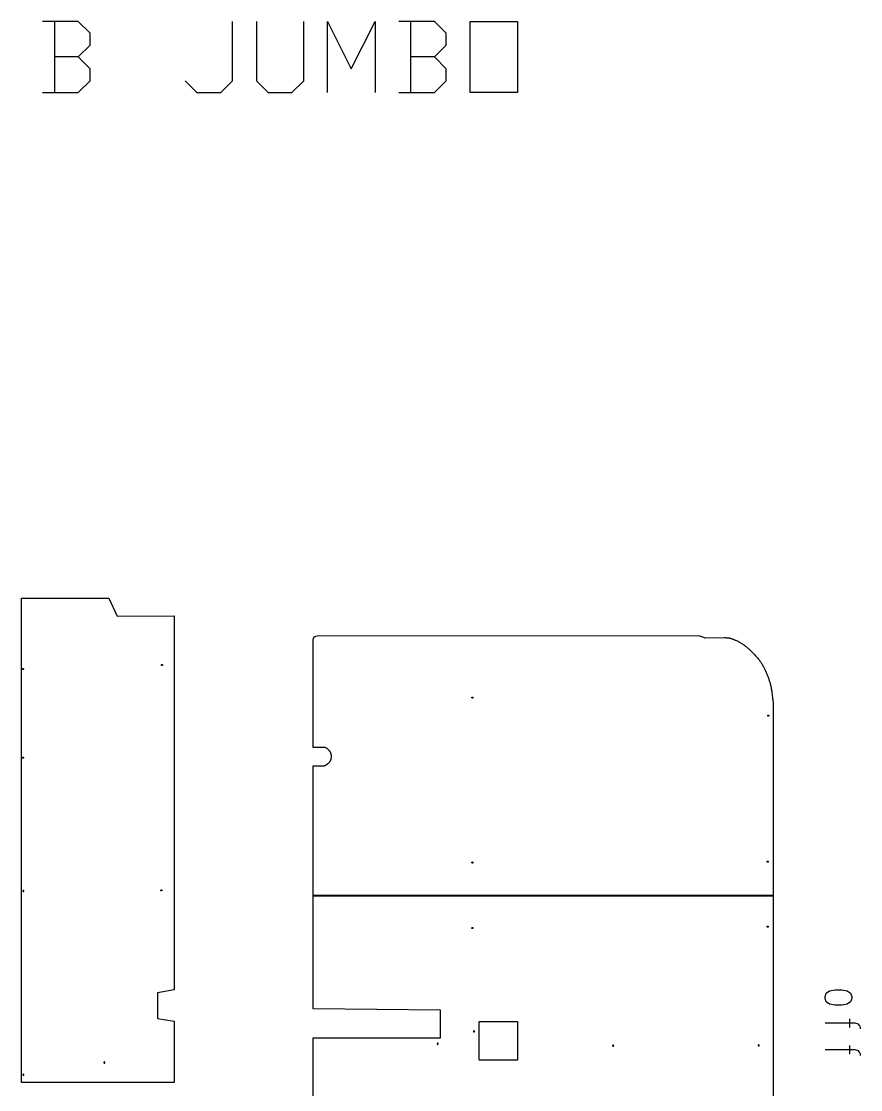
# Model space of a CAD drawing. Extents: x 0 to 6657, y 0 to 7627.
# Drawn here: x 3665 to 6657, y 3817 to 7627 of the extents above; entities that cross this region are included whole.
import ezdxf

# ---------------------------------------------------------------- set-up
doc = ezdxf.new("R2010")
doc.units = 0
doc.layers.add('Default_Layer', color=1, linetype='CONTINUOUS')

msp = doc.modelspace()

# ---------------------------------------------------------------- linework, layer by layer
at = {"layer": 'Default_Layer'}
for points in [[(3867.4, 7500.2), (3909.7, 7542.6), (3909.7, 7584.9), (3867.4, 7627.2), (3740.4, 7627.2)], [(3782.7, 7627.2), (3782.7, 7373.2)], [(4248.4, 7415.6), (4290.7, 7373.2), (4375.4, 7373.2), (4417.7, 7415.6), (4417.7, 7627.2)], [(4502.4, 7627.2), (4502.4, 7415.6), (4544.7, 7373.2), (4629.4, 7373.2), (4671.7, 7415.6), (4671.7, 7627.2)], [(4756.4, 7373.2), (4756.4, 7627.2), (4841, 7457.9), (4925.7, 7627.2), (4925.7, 7373.2)], [(5137.4, 7500.2), (5179.7, 7542.6), (5179.7, 7584.9), (5137.4, 7627.2), (5010.4, 7627.2)], [(5052.7, 7627.2), (5052.7, 7373.2)], [(3740.4, 7373.2), (3867.4, 7373.2), (3909.7, 7415.6), (3909.7, 7457.9), (3867.4, 7500.2), (3782.7, 7500.2)], [(5010.4, 7373.2), (5137.4, 7373.2), (5179.7, 7415.6), (5179.7, 7457.9), (5137.4, 7500.2), (5052.7, 7500.2)], [(4705.1, 3461.5), (4705.1, 4001.5), (4705.1, 4001.5), (5159.6, 4001.5), (5159.6, 4099.8), (4705, 4105.6), (4705, 4508.3), (6345.4, 4508.3), (6344.7, 3310.3)], [(6657.1, 4034.2), (6657.1, 4038.2), (6653.2, 4046.1), (6649.2, 4050.1), (6637.3, 4054.1), (6530.1, 4054.1)], [(6617.4, 4069.9), (6617.4, 4038.2)], [(6617.4, 3974.7), (6617.4, 3942.9)], [(6657.1, 3939), (6657.1, 3942.9), (6653.2, 3950.9), (6649.2, 3954.8), (6637.3, 3958.8), (6530.1, 3958.8)]]:
    msp.add_lwpolyline(points, dxfattribs=at)
for points in [[(5264.4, 7373.2), (5264.4, 7627.2), (5433.7, 7627.2), (5433.7, 7373.2), (5264.4, 7373.2)], [(4210, 5506.3), (4210, 4545.6), (4210, 4172.6), (4150, 4162.6), (4150, 4070.6), (4210, 4060.6), (4210, 3842), (3664.6, 3842), (3664.6, 4545.6), (3664.6, 5569.6), (3976, 5569.6), (4006, 5505.6), (4210, 5506.3)], [(5272.9, 5217.2), (5273.1, 5217.2), (5273.3, 5217.2), (5273.5, 5217.1), (5273.6, 5217.1), (5273.8, 5217), (5274, 5216.9), (5274.1, 5216.8), (5274.3, 5216.6), (5274.4, 5216.5), (5274.5, 5216.3), (5274.6, 5216.2), (5274.7, 5216), (5274.8, 5215.8), (5274.8, 5215.6), (5274.9, 5215.4), (5274.9, 5215.2), (5274.9, 5215), (5274.8, 5214.8), (5274.8, 5214.6), (5274.7, 5214.4), (5274.6, 5214.3), (5274.5, 5214.1), (5274.4, 5214), (5274.3, 5213.8), (5274.1, 5213.7), (5274, 5213.6), (5273.8, 5213.5), (5273.6, 5213.4), (5273.5, 5213.3), (5273.3, 5213.3), (5273.1, 5213.2), (5272.9, 5213.2), (5272.7, 5213.2), (5272.5, 5213.3), (5272.3, 5213.3), (5272.1, 5213.4), (5271.9, 5213.5), (5271.7, 5213.6), (5271.6, 5213.7), (5271.4, 5213.8), (5271.3, 5214), (5271.2, 5214.1), (5271.1, 5214.3), (5271, 5214.4), (5271, 5214.6), (5270.9, 5214.8), (5270.9, 5215), (5270.9, 5215.2), (5270.9, 5215.4), (5270.9, 5215.6), (5271, 5215.8), (5271, 5216), (5271.1, 5216.2), (5271.2, 5216.3), (5271.3, 5216.5), (5271.4, 5216.6), (5271.6, 5216.8), (5271.7, 5216.9), (5271.9, 5217), (5272.1, 5217.1), (5272.3, 5217.1), (5272.5, 5217.2), (5272.7, 5217.2), (5272.9, 5217.2)], [(6327.9, 5153.1), (6328.1, 5153.1), (6328.3, 5153.1), (6328.5, 5153), (6328.6, 5153), (6328.8, 5152.9), (6329, 5152.8), (6329.1, 5152.7), (6329.3, 5152.5), (6329.4, 5152.4), (6329.5, 5152.2), (6329.6, 5152.1), (6329.7, 5151.9), (6329.8, 5151.7), (6329.8, 5151.5), (6329.9, 5151.3), (6329.9, 5151.1), (6329.9, 5150.9), (6329.8, 5150.7), (6329.8, 5150.5), (6329.7, 5150.3), (6329.6, 5150.2), (6329.5, 5150), (6329.4, 5149.9), (6329.3, 5149.7), (6329.1, 5149.6), (6329, 5149.5), (6328.8, 5149.4), (6328.6, 5149.3), (6328.5, 5149.2), (6328.3, 5149.2), (6328.1, 5149.1), (6327.9, 5149.1), (6327.7, 5149.1), (6327.5, 5149.2), (6327.3, 5149.2), (6327.1, 5149.3), (6326.9, 5149.4), (6326.7, 5149.5), (6326.6, 5149.6), (6326.4, 5149.7), (6326.3, 5149.9), (6326.2, 5150), (6326.1, 5150.2), (6326, 5150.3), (6326, 5150.5), (6325.9, 5150.7), (6325.9, 5150.9), (6325.9, 5151.1), (6325.9, 5151.3), (6325.9, 5151.5), (6326, 5151.7), (6326, 5151.9), (6326.1, 5152.1), (6326.2, 5152.2), (6326.3, 5152.4), (6326.4, 5152.5), (6326.6, 5152.7), (6326.7, 5152.8), (6326.9, 5152.9), (6327.1, 5153), (6327.3, 5153), (6327.5, 5153.1), (6327.7, 5153.1), (6327.9, 5153.1)], [(5272.9, 4629), (5273.1, 4629), (5273.3, 4628.9), (5273.5, 4628.9), (5273.6, 4628.8), (5273.8, 4628.7), (5274, 4628.6), (5274.1, 4628.5), (5274.3, 4628.4), (5274.4, 4628.2), (5274.5, 4628.1), (5274.6, 4627.9), (5274.7, 4627.7), (5274.8, 4627.6), (5274.8, 4627.4), (5274.9, 4627.2), (5274.9, 4627), (5274.9, 4626.8), (5274.8, 4626.6), (5274.8, 4626.4), (5274.7, 4626.2), (5274.6, 4626), (5274.5, 4625.8), (5274.4, 4625.7), (5274.3, 4625.6), (5274.1, 4625.4), (5274, 4625.3), (5273.8, 4625.2), (5273.6, 4625.1), (5273.5, 4625.1), (5273.3, 4625), (5273.1, 4625), (5272.9, 4625), (5272.7, 4625), (5272.5, 4625), (5272.3, 4625.1), (5272.1, 4625.1), (5271.9, 4625.2), (5271.7, 4625.3), (5271.6, 4625.4), (5271.4, 4625.6), (5271.3, 4625.7), (5271.2, 4625.8), (5271.1, 4626), (5271, 4626.2), (5271, 4626.4), (5270.9, 4626.6), (5270.9, 4626.8), (5270.9, 4627), (5270.9, 4627.2), (5270.9, 4627.4), (5271, 4627.6), (5271, 4627.7), (5271.1, 4627.9), (5271.2, 4628.1), (5271.3, 4628.2), (5271.4, 4628.4), (5271.6, 4628.5), (5271.7, 4628.6), (5271.9, 4628.7), (5272.1, 4628.8), (5272.3, 4628.9), (5272.5, 4628.9), (5272.7, 4629), (5272.9, 4629)], [(6325.9, 4631.9), (6326.1, 4631.9), (6326.3, 4631.8), (6326.5, 4631.8), (6326.6, 4631.7), (6326.8, 4631.6), (6327, 4631.5), (6327.1, 4631.4), (6327.3, 4631.3), (6327.4, 4631.1), (6327.5, 4631), (6327.6, 4630.8), (6327.7, 4630.6), (6327.8, 4630.5), (6327.8, 4630.3), (6327.9, 4630.1), (6327.9, 4629.9), (6327.9, 4629.7), (6327.8, 4629.5), (6327.8, 4629.3), (6327.7, 4629.1), (6327.6, 4628.9), (6327.5, 4628.7), (6327.4, 4628.6), (6327.3, 4628.5), (6327.1, 4628.3), (6327, 4628.2), (6326.8, 4628.1), (6326.6, 4628), (6326.5, 4628), (6326.3, 4627.9), (6326.1, 4627.9), (6325.9, 4627.9), (6325.7, 4627.9), (6325.5, 4627.9), (6325.3, 4628), (6325.1, 4628), (6324.9, 4628.1), (6324.7, 4628.2), (6324.6, 4628.3), (6324.4, 4628.5), (6324.3, 4628.6), (6324.2, 4628.7), (6324.1, 4628.9), (6324, 4629.1), (6324, 4629.3), (6323.9, 4629.5), (6323.9, 4629.7), (6323.9, 4629.9), (6323.9, 4630.1), (6323.9, 4630.3), (6324, 4630.5), (6324, 4630.6), (6324.1, 4630.8), (6324.2, 4631), (6324.3, 4631.1), (6324.4, 4631.3), (6324.6, 4631.4), (6324.7, 4631.5), (6324.9, 4631.6), (6325.1, 4631.7), (6325.3, 4631.8), (6325.5, 4631.8), (6325.7, 4631.9), (6325.9, 4631.9)], [(4162, 4527.5), (4162, 4527.7), (4162.1, 4527.9), (4162.1, 4528.1), (4162.2, 4528.3), (4162.3, 4528.5), (4162.4, 4528.7), (4162.5, 4528.8), (4162.6, 4529), (4162.7, 4529.1), (4162.9, 4529.2), (4163.1, 4529.3), (4163.2, 4529.4), (4163.4, 4529.5), (4163.6, 4529.5), (4163.8, 4529.5), (4164, 4529.5), (4164.2, 4529.5), (4164.4, 4529.5), (4164.6, 4529.5), (4164.8, 4529.4), (4165, 4529.3), (4165.1, 4529.2), (4165.3, 4529.1), (4165.4, 4529), (4165.6, 4528.8), (4165.7, 4528.7), (4165.8, 4528.5), (4165.9, 4528.3), (4165.9, 4528.1), (4166, 4527.9), (4166, 4527.7), (4166, 4527.5), (4166, 4527.3), (4166, 4527.1), (4165.9, 4526.9), (4165.9, 4526.8), (4165.8, 4526.6), (4165.7, 4526.4), (4165.6, 4526.3), (4165.4, 4526.1), (4165.3, 4526), (4165.1, 4525.9), (4165, 4525.8), (4164.8, 4525.7), (4164.6, 4525.6), (4164.4, 4525.6), (4164.2, 4525.6), (4164, 4525.5), (4163.8, 4525.6), (4163.6, 4525.6), (4163.4, 4525.6), (4163.2, 4525.7), (4163.1, 4525.8), (4162.9, 4525.9), (4162.7, 4526), (4162.6, 4526.1), (4162.5, 4526.3), (4162.4, 4526.4), (4162.3, 4526.6), (4162.2, 4526.8), (4162.1, 4526.9), (4162.1, 4527.1), (4162, 4527.3), (4162, 4527.5)], [(5272.9, 4395.3), (5273.1, 4395.3), (5273.3, 4395.2), (5273.5, 4395.2), (5273.6, 4395.1), (5273.8, 4395), (5274, 4394.9), (5274.1, 4394.8), (5274.3, 4394.7), (5274.4, 4394.5), (5274.5, 4394.4), (5274.6, 4394.2), (5274.7, 4394), (5274.8, 4393.9), (5274.8, 4393.7), (5274.9, 4393.5), (5274.9, 4393.3), (5274.9, 4393.1), (5274.8, 4392.9), (5274.8, 4392.7), (5274.7, 4392.5), (5274.6, 4392.3), (5274.5, 4392.1), (5274.4, 4392), (5274.3, 4391.9), (5274.1, 4391.7), (5274, 4391.6), (5273.8, 4391.5), (5273.6, 4391.4), (5273.5, 4391.4), (5273.3, 4391.3), (5273.1, 4391.3), (5272.9, 4391.3), (5272.7, 4391.3), (5272.5, 4391.3), (5272.3, 4391.4), (5272.1, 4391.4), (5271.9, 4391.5), (5271.7, 4391.6), (5271.6, 4391.7), (5271.4, 4391.9), (5271.3, 4392), (5271.2, 4392.1), (5271.1, 4392.3), (5271, 4392.5), (5271, 4392.7), (5270.9, 4392.9), (5270.9, 4393.1), (5270.9, 4393.3), (5270.9, 4393.5), (5270.9, 4393.7), (5271, 4393.9), (5271, 4394), (5271.1, 4394.2), (5271.2, 4394.4), (5271.3, 4394.5), (5271.4, 4394.7), (5271.6, 4394.8), (5271.7, 4394.9), (5271.9, 4395), (5272.1, 4395.1), (5272.3, 4395.2), (5272.5, 4395.2), (5272.7, 4395.3), (5272.9, 4395.3)], [(6326, 4400.3), (6326.2, 4400.3), (6326.4, 4400.3), (6326.6, 4400.2), (6326.7, 4400.2), (6326.9, 4400.1), (6327.1, 4400), (6327.2, 4399.9), (6327.4, 4399.7), (6327.5, 4399.6), (6327.6, 4399.4), (6327.7, 4399.3), (6327.8, 4399.1), (6327.9, 4398.9), (6327.9, 4398.7), (6328, 4398.5), (6328, 4398.3), (6328, 4398.1), (6327.9, 4397.9), (6327.9, 4397.7), (6327.8, 4397.5), (6327.7, 4397.4), (6327.6, 4397.2), (6327.5, 4397), (6327.4, 4396.9), (6327.2, 4396.8), (6327.1, 4396.7), (6326.9, 4396.6), (6326.7, 4396.5), (6326.6, 4396.4), (6326.4, 4396.4), (6326.2, 4396.3), (6326, 4396.3), (6325.8, 4396.3), (6325.6, 4396.4), (6325.4, 4396.4), (6325.2, 4396.5), (6325, 4396.6), (6324.8, 4396.7), (6324.7, 4396.8), (6324.5, 4396.9), (6324.4, 4397), (6324.3, 4397.2), (6324.2, 4397.4), (6324.1, 4397.5), (6324.1, 4397.7), (6324, 4397.9), (6324, 4398.1), (6324, 4398.3), (6324, 4398.5), (6324, 4398.7), (6324.1, 4398.9), (6324.1, 4399.1), (6324.2, 4399.3), (6324.3, 4399.4), (6324.4, 4399.6), (6324.5, 4399.7), (6324.7, 4399.9), (6324.8, 4400), (6325, 4400.1), (6325.2, 4400.2), (6325.4, 4400.2), (6325.6, 4400.3), (6325.8, 4400.3), (6326, 4400.3)], [(6565.9, 4173.1), (6589.7, 4173.1), (6609.5, 4169.2), (6621.4, 4161.2), (6625.4, 4149.3), (6625.4, 4141.4), (6621.4, 4129.5), (6609.5, 4121.5), (6589.7, 4117.6), (6565.9, 4117.6), (6546, 4121.5), (6534.1, 4129.5), (6530.1, 4141.4), (6530.1, 4149.3), (6534.1, 4161.2), (6546, 4169.2), (6565.9, 4173.1)], [(5278.3, 4022.6), (5278.5, 4022.6), (5278.7, 4022.6), (5278.9, 4022.7), (5279.1, 4022.7), (5279.2, 4022.8), (5279.4, 4022.9), (5279.6, 4023), (5279.7, 4023.2), (5279.8, 4023.3), (5279.9, 4023.4), (5280, 4023.6), (5280.1, 4023.8), (5280.2, 4024), (5280.2, 4024.2), (5280.3, 4024.4), (5280.3, 4024.6), (5280.3, 4024.8), (5280.2, 4025), (5280.2, 4025.2), (5280.1, 4025.3), (5280, 4025.5), (5279.9, 4025.7), (5279.8, 4025.8), (5279.7, 4026), (5279.6, 4026.1), (5279.4, 4026.2), (5279.2, 4026.3), (5279.1, 4026.4), (5278.9, 4026.5), (5278.7, 4026.5), (5278.5, 4026.6), (5278.3, 4026.6), (5278.1, 4026.6), (5277.9, 4026.5), (5277.7, 4026.5), (5277.5, 4026.4), (5277.3, 4026.3), (5277.2, 4026.2), (5277, 4026.1), (5276.9, 4026), (5276.7, 4025.8), (5276.6, 4025.7), (5276.5, 4025.5), (5276.4, 4025.3), (5276.4, 4025.2), (5276.3, 4025), (5276.3, 4024.8), (5276.3, 4024.6), (5276.3, 4024.4), (5276.3, 4024.2), (5276.4, 4024), (5276.4, 4023.8), (5276.5, 4023.6), (5276.6, 4023.4), (5276.7, 4023.3), (5276.9, 4023.2), (5277, 4023), (5277.2, 4022.9), (5277.3, 4022.8), (5277.5, 4022.7), (5277.7, 4022.7), (5277.9, 4022.6), (5278.1, 4022.6), (5278.3, 4022.6)], [(5149.2, 3978.4), (5149.4, 3978.4), (5149.6, 3978.4), (5149.7, 3978.5), (5149.9, 3978.5), (5150.1, 3978.6), (5150.3, 3978.7), (5150.4, 3978.8), (5150.6, 3979), (5150.7, 3979.1), (5150.8, 3979.3), (5150.9, 3979.4), (5151, 3979.6), (5151.1, 3979.8), (5151.1, 3980), (5151.1, 3980.2), (5151.2, 3980.4), (5151.1, 3980.6), (5151.1, 3980.8), (5151.1, 3981), (5151, 3981.2), (5150.9, 3981.3), (5150.8, 3981.5), (5150.7, 3981.7), (5150.6, 3981.8), (5150.4, 3981.9), (5150.3, 3982.1), (5150.1, 3982.2), (5149.9, 3982.2), (5149.7, 3982.3), (5149.6, 3982.4), (5149.4, 3982.4), (5149.2, 3982.4), (5148.9, 3982.4), (5148.7, 3982.4), (5148.6, 3982.3), (5148.4, 3982.2), (5148.2, 3982.2), (5148, 3982.1), (5147.9, 3981.9), (5147.7, 3981.8), (5147.6, 3981.7), (5147.5, 3981.5), (5147.4, 3981.3), (5147.3, 3981.2), (5147.2, 3981), (5147.2, 3980.8), (5147.2, 3980.6), (5147.2, 3980.4), (5147.2, 3980.2), (5147.2, 3980), (5147.2, 3979.8), (5147.3, 3979.6), (5147.4, 3979.4), (5147.5, 3979.3), (5147.6, 3979.1), (5147.7, 3979), (5147.9, 3978.8), (5148, 3978.7), (5148.2, 3978.6), (5148.4, 3978.5), (5148.6, 3978.5), (5148.7, 3978.4), (5148.9, 3978.4), (5149.2, 3978.4)], [(5774.9, 3971.8), (5775.1, 3971.8), (5775.3, 3971.8), (5775.5, 3971.9), (5775.7, 3971.9), (5775.8, 3972), (5776, 3972.1), (5776.2, 3972.2), (5776.3, 3972.4), (5776.4, 3972.5), (5776.5, 3972.7), (5776.6, 3972.8), (5776.7, 3973), (5776.8, 3973.2), (5776.9, 3973.4), (5776.9, 3973.6), (5776.9, 3973.8), (5776.9, 3974), (5776.9, 3974.2), (5776.8, 3974.4), (5776.7, 3974.6), (5776.6, 3974.7), (5776.5, 3974.9), (5776.4, 3975.1), (5776.3, 3975.2), (5776.2, 3975.3), (5776, 3975.5), (5775.8, 3975.6), (5775.7, 3975.6), (5775.5, 3975.7), (5775.3, 3975.8), (5775.1, 3975.8), (5774.9, 3975.8), (5774.7, 3975.8), (5774.5, 3975.8), (5774.3, 3975.7), (5774.1, 3975.6), (5773.9, 3975.6), (5773.8, 3975.5), (5773.6, 3975.3), (5773.5, 3975.2), (5773.3, 3975.1), (5773.2, 3974.9), (5773.1, 3974.7), (5773, 3974.6), (5773, 3974.4), (5772.9, 3974.2), (5772.9, 3974), (5772.9, 3973.8), (5772.9, 3973.6), (5772.9, 3973.4), (5773, 3973.2), (5773, 3973), (5773.1, 3972.8), (5773.2, 3972.7), (5773.3, 3972.5), (5773.5, 3972.4), (5773.6, 3972.2), (5773.8, 3972.1), (5773.9, 3972), (5774.1, 3971.9), (5774.3, 3971.9), (5774.5, 3971.8), (5774.7, 3971.8), (5774.9, 3971.8)], [(6293.9, 3972.7), (6294.1, 3972.7), (6294.3, 3972.7), (6294.5, 3972.8), (6294.7, 3972.8), (6294.8, 3972.9), (6295, 3973), (6295.2, 3973.1), (6295.3, 3973.3), (6295.4, 3973.4), (6295.5, 3973.6), (6295.6, 3973.7), (6295.7, 3973.9), (6295.8, 3974.1), (6295.9, 3974.3), (6295.9, 3974.5), (6295.9, 3974.7), (6295.9, 3974.9), (6295.9, 3975.1), (6295.8, 3975.3), (6295.7, 3975.5), (6295.6, 3975.6), (6295.5, 3975.8), (6295.4, 3976), (6295.3, 3976.1), (6295.2, 3976.2), (6295, 3976.4), (6294.8, 3976.5), (6294.7, 3976.5), (6294.5, 3976.6), (6294.3, 3976.7), (6294.1, 3976.7), (6293.9, 3976.7), (6293.7, 3976.7), (6293.5, 3976.7), (6293.3, 3976.6), (6293.1, 3976.5), (6292.9, 3976.5), (6292.8, 3976.4), (6292.6, 3976.2), (6292.5, 3976.1), (6292.3, 3976), (6292.2, 3975.8), (6292.1, 3975.6), (6292, 3975.5), (6292, 3975.3), (6291.9, 3975.1), (6291.9, 3974.9), (6291.9, 3974.7), (6291.9, 3974.5), (6291.9, 3974.3), (6292, 3974.1), (6292, 3973.9), (6292.1, 3973.7), (6292.2, 3973.6), (6292.3, 3973.4), (6292.5, 3973.3), (6292.6, 3973.1), (6292.8, 3973), (6292.9, 3972.9), (6293.1, 3972.8), (6293.3, 3972.8), (6293.5, 3972.7), (6293.7, 3972.7), (6293.9, 3972.7)], [(3960.6, 3915.6), (3960.4, 3915.6), (3960.2, 3915.5), (3960, 3915.5), (3959.8, 3915.4), (3959.6, 3915.3), (3959.5, 3915.2), (3959.3, 3915.1), (3959.2, 3915), (3959, 3914.8), (3958.9, 3914.7), (3958.8, 3914.5), (3958.7, 3914.3), (3958.7, 3914.2), (3958.6, 3914), (3958.6, 3913.8), (3958.6, 3913.6), (3958.6, 3913.4), (3958.6, 3913.2), (3958.7, 3913), (3958.7, 3912.8), (3958.8, 3912.6), (3958.9, 3912.4), (3959, 3912.3), (3959.2, 3912.2), (3959.3, 3912), (3959.5, 3911.9), (3959.6, 3911.8), (3959.8, 3911.7), (3960, 3911.7), (3960.2, 3911.6), (3960.4, 3911.6), (3960.6, 3911.6), (3960.8, 3911.6), (3961, 3911.6), (3961.2, 3911.7), (3961.4, 3911.7), (3961.5, 3911.8), (3961.7, 3911.9), (3961.9, 3912), (3962, 3912.2), (3962.1, 3912.3), (3962.2, 3912.4), (3962.3, 3912.6), (3962.4, 3912.8), (3962.5, 3913), (3962.5, 3913.2), (3962.6, 3913.4), (3962.6, 3913.6), (3962.6, 3913.8), (3962.5, 3914), (3962.5, 3914.2), (3962.4, 3914.3), (3962.3, 3914.5), (3962.2, 3914.7), (3962.1, 3914.8), (3962, 3915), (3961.9, 3915.1), (3961.7, 3915.2), (3961.5, 3915.3), (3961.4, 3915.4), (3961.2, 3915.5), (3961, 3915.5), (3960.8, 3915.6), (3960.6, 3915.6)]]:
    msp.add_lwpolyline(points, close=True, dxfattribs=at)
for points in [[(6103.2, 5428.5), (6171.9, 5429.3), (6173, 5429.2), (6174.2, 5429.1), (6176.5, 5429), (6178.9, 5428.9), (6181.2, 5428.8), (6182.4, 5428.7), (6183.6, 5428.6), (6184.7, 5428.5), (6185.9, 5428.4), (6187, 5428.2), (6188.2, 5428.1), (6189.3, 5427.8), (6190.5, 5427.6), (6191.7, 5427.2), (6193.2, 5426.8), (6194.8, 5426.3), (6196.6, 5425.6), (6198.6, 5424.9), (6200.7, 5424.2), (6202.9, 5423.3), (6205.1, 5422.4), (6207.4, 5421.5), (6209.8, 5420.5), (6212.1, 5419.5), (6214.4, 5418.4), (6216.7, 5417.3), (6218.9, 5416.3), (6221, 5415.2), (6223, 5414.1), (6224.9, 5413), (6227, 5411.8), (6229.1, 5410.5), (6231.3, 5409.1), (6233.6, 5407.7), (6235.9, 5406.2), (6238.2, 5404.6), (6240.5, 5403), (6242.9, 5401.3), (6245.2, 5399.6), (6247.6, 5397.9), (6249.9, 5396.1), (6252.1, 5394.3), (6254.3, 5392.5), (6256.5, 5390.7), (6258.6, 5388.9), (6259.6, 5387.9), (6260.7, 5386.9), (6263, 5384.7), (6265.5, 5382.3), (6268.2, 5379.7), (6270.9, 5376.9), (6273.7, 5373.9), (6276.6, 5370.9), (6279.4, 5367.8), (6282.3, 5364.7), (6285.1, 5361.5), (6287.8, 5358.4), (6290.4, 5355.3), (6292.8, 5352.3), (6294, 5350.9), (6295.1, 5349.5), (6296.2, 5348.1), (6297.2, 5346.7), (6298.2, 5345.4), (6299.1, 5344.2), (6300.8, 5341.7), (6302.4, 5339.2), (6304, 5336.7), (6305.6, 5334.1), (6307.1, 5331.5), (6308.6, 5328.9), (6310.1, 5326.3), (6311.5, 5323.6), (6312.9, 5320.9), (6314.2, 5318.2), (6315.6, 5315.5), (6316.8, 5312.8), (6318.1, 5310.1), (6319.4, 5307.3), (6320.6, 5304.6), (6321.8, 5301.8), (6322.9, 5299.1), (6324.1, 5296.2), (6325.2, 5293.4), (6326.3, 5290.5), (6327.4, 5287.6), (6328.4, 5284.7), (6329.5, 5281.8), (6330.4, 5278.9), (6331.4, 5276), (6332.3, 5273.1), (6333.2, 5270.2), (6334, 5267.4), (6334.8, 5264.5), (6335.5, 5261.8), (6336.2, 5259), (6336.9, 5256.4), (6337.2, 5255), (6337.5, 5253.6), (6338, 5250.8), (6338.6, 5247.8), (6339.1, 5244.7), (6339.6, 5241.6), (6340, 5238.5), (6340.4, 5235.4), (6340.8, 5232.3), (6341.2, 5229.3), (6341.5, 5226.5), (6342.1, 5221.2), (6342.6, 5216.7), (6342.8, 5214.9), (6343, 5213.3), (6343.3, 5210.6), (6343.7, 5207.8), (6344.1, 5205.1), (6344.5, 5202.3), (6344.8, 5199.6), (6345.1, 5196.8), (6345.4, 5194), (6345.5, 5192.6), (6345.6, 5191.2), (6345.6, 5189.9), (6345.6, 5186.8), (6345.6, 5175.5), (6345.7, 5133.6), (6345.7, 5068.6), (6345.7, 4983.8), (6345.5, 4767.4), (6345.4, 4509.8), (4705, 4509.8), (4705, 4972.2), (4744.2, 4972.2), (4745.8, 4972.8), (4747.4, 4973.4), (4748.9, 4974.1), (4750.3, 4974.7), (4751.7, 4975.5), (4753, 4976.2), (4754.3, 4977), (4755.6, 4977.8), (4756.7, 4978.7), (4757.9, 4979.6), (4759, 4980.5), (4760, 4981.5), (4761, 4982.4), (4761.9, 4983.4), (4762.8, 4984.5), (4763.6, 4985.5), (4764.4, 4986.6), (4765.2, 4987.7), (4765.9, 4988.8), (4766.5, 4989.9), (4767.1, 4991.1), (4767.6, 4992.2), (4768.1, 4993.4), (4768.6, 4994.6), (4769, 4995.8), (4769.3, 4997), (4769.6, 4998.2), (4769.8, 4999.5), (4770, 5000.7), (4770.2, 5001.9), (4770.3, 5003.2), (4770.3, 5004.4), (4770.3, 5005.6), (4770.3, 5006.9), (4770.2, 5008.1), (4770, 5009.4), (4769.8, 5010.6), (4769.6, 5011.8), (4769.3, 5013.1), (4769, 5014.3), (4768.6, 5015.5), (4768.1, 5016.7), (4767.6, 5017.8), (4767.1, 5019), (4766.5, 5020.2), (4765.9, 5021.3), (4765.2, 5022.4), (4764.5, 5023.5), (4763.7, 5024.6), (4762.9, 5025.6), (4762, 5026.7), (4761.1, 5027.7), (4760.2, 5028.7), (4759.1, 5029.6), (4758.1, 5030.6), (4757, 5031.5), (4755.8, 5032.3), (4754.6, 5033.2), (4753.4, 5034), (4752.1, 5034.7), (4750.7, 5035.5), (4749.4, 5036.2), (4747.9, 5036.8), (4746.4, 5037.4), (4705.3, 5037.4), (4705.3, 5420.9, -0.413925), (4720.2, 5435.9), (6075.5, 5437.2), (6082.5, 5435.1), (6089.7, 5432.8), (6096.5, 5430.7), (6099.5, 5429.8), (6102.1, 5428.9), (6103.2, 5428.5)], [(3672.5, 5317.6, -0.414214), (3670.5, 5315.6, -0.414214), (3668.5, 5317.6, -0.414214), (3670.5, 5319.6, -0.414214), (3672.5, 5317.6)], [(4168, 5331.6, -0.414214), (4166, 5329.6, -0.414214), (4164, 5331.6, -0.414214), (4166, 5333.6, -0.414214), (4168, 5331.6)], [(3672.5, 5000.6, -0.414214), (3670.5, 4998.6, -0.414214), (3668.5, 5000.6, -0.414214), (3670.5, 5002.6, -0.414214), (3672.5, 5000.6)], [(3669.9, 4525.6, 0.414214), (3671.9, 4523.6, 0.414214), (3673.9, 4525.6, 0.414214), (3671.9, 4527.6, 0.414214), (3669.9, 4525.6)], [(5432.2, 3923.4), (5432.9, 3923.1, 0.247968), (5434.3, 3923.2, 0.247968), (5435, 3924.5), (5435, 4057.4, 0.414214), (5433.5, 4058.9), (5297.6, 4058.9, 0.414214), (5296.1, 4057.4), (5296.1, 3924.9, 0.414214), (5297.6, 3923.4), (5432.2, 3923.4)], [(3669.9, 3869.8, 0.414214), (3671.9, 3867.8, 0.414214), (3673.9, 3869.8, 0.414214), (3671.9, 3871.8, 0.414214), (3669.9, 3869.8)]]:
    msp.add_lwpolyline(points, format="xyb", close=True, dxfattribs=at)

doc.saveas('drawing.dxf')
